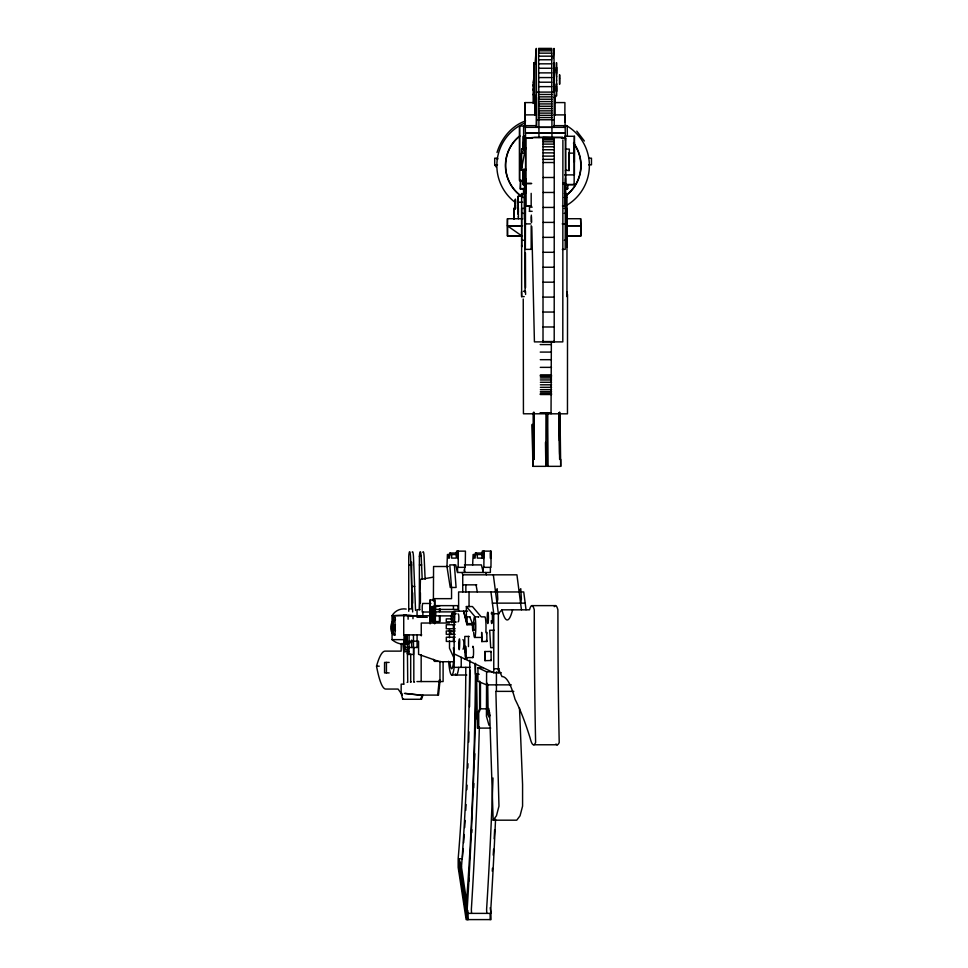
<?xml version="1.0" encoding="UTF-8"?>
<svg xmlns="http://www.w3.org/2000/svg" width="968" height="968" viewBox="0 0 968 968"><rect width="100%" height="100%" fill="white"/><g stroke="black" fill="none" stroke-linecap="round" stroke-linejoin="round"><path stroke-width="1.45" d="M514.141 218.804L514.081 207.975L514.117 214.969L514.081 210.794L514.117 213.613M515.412 206.16L515.412 204.696M518.364 218.804L518.376 216.626M533.162 94.223L533.186 103.479M533.755 78.553L533.719 73.967M533.949 84.773L533.925 80.175M534.602 95.614L534.602 102.596M538.946 137.468L538.631 48.4L551.663 48.4L551.966 137.468M554.168 341.159L554.204 341.885L554.253 137.662L543.036 137.347L543.012 341.885L542.975 341.159M551.082 413.13L539.878 413.13L551.022 413.034L551.034 413.784L551.361 341.595M556.6 84.773L556.576 80.175M566.824 291.707L566.946 296.644L566.982 225.726L580.921 225.726L580.921 235.817L580.643 218.72L567.042 218.72M515.339 201.876L515.339 206.16M515.399 205.797L515.399 208.689M515.339 203.607L515.375 199.057L515.399 202.59M518.255 212.028L518.158 196.262L522.696 196.238M523.204 148.479L523.301 136.319L524.789 136.282L524.825 148.927M524.511 148.479L524.789 136.282M533.186 94.888L533.174 88.947M533.344 412.562L533.888 459.413L532.848 459.413L532.267 424.299L532.836 466.346L545.855 466.346L545.891 452.492A708.467 4.949 -90 0 0 545.964 413.046M533.525 412.586L533.489 428.558L533.441 424.831M533.719 412.683L533.646 440.706L533.61 437.512M533.888 459.413L533.876 412.102M547.138 412.562L547.682 466.346L560.702 466.346L560.714 459.413L559.673 459.413L559.093 424.299M559.117 412.562L559.274 428.558M559.31 412.586L559.431 440.706M559.504 412.683L559.613 454.391M559.673 459.413L559.661 412.102M565.433 178.475L565.203 249.369L562.347 249.369M422.931 695.133L421.552 699.283L402.749 699.283L401.151 693.403L401.175 684.146L403.898 684.146M461.204 667.351L461.252 657.284M465.802 667.351L465.765 675.349A337.445 37.026 -90 0 1 458.166 858.749L458.166 867.364L466.14 919.6L491.03 919.6L490.788 909.339A706.894 77.573 -90 0 0 495.555 819.194M469.964 670.013L469.94 675.349A337.445 37.026 90 0 1 469.553 706.773M523.252 148.455L523.434 142.223L524.753 142.223L524.753 148.165M524.559 148.455L524.753 142.223M525.588 178.475L525.358 249.369L531.093 249.369M531.19 225.75L531.166 249.345M533.199 90.254L533.199 84.276M533.755 75.419L533.743 70.035M533.913 83.308L533.828 91.585L533.767 87.435M556.406 75.419L556.394 70.035M556.576 83.308L556.491 91.585L556.431 87.435M564.828 122.174L564.913 102.584L555.148 102.584M433.398 601.055L433.567 566.51L448.317 566.51M515.399 206.813L515.375 208.786L515.351 207.684M518.279 213.613L518.316 210.794L518.364 214.436M518.134 200.521L518.195 199.057L518.17 199.819M524.499 208.398L521.607 208.422L521.691 246.961L521.631 245.207M523.603 148.104L523.603 125.985L524.958 125.707L525.067 102.584L525.382 133.209L565.385 133.173L525.539 133.173L525.576 193.322L524.487 193.552L525.079 292.324M533.767 72.564L533.84 62.63L533.913 73.955M533.9 86.176L533.828 96.11L533.755 84.773M554.095 91.984L553.999 62.908M556.418 72.564L556.503 62.63L556.564 73.955M556.564 86.176L556.479 96.11L556.418 84.773M564.223 213.347L567.103 213.311L567.006 246.961L566.946 245.207M533.223 86.14L533.864 76.012L533.949 80.477M487.727 684.182L488.066 708.83L489.639 712.642L493.16 820.186L516.755 820.186L520.058 815.782L522.575 806.138L522.575 784.504L519.489 707.971M515.351 201.707L515.375 200.473L515.387 201.707M518.207 208.362L518.158 207.515M524.511 153.041L521.437 153.125A128.26 0.895 -90 0 0 521.087 165.794C518.606 170.126 526.774 173.405 525.588 168.892A28.725 8.216 90 0 1 521.583 170.162L521.631 149.084L525.588 147.826L525.576 149.084L521.631 149.084M523.24 299.015L523.434 413.784L567.466 413.82L567.526 294.441M531.214 222.035L531.335 215.114M532.836 466.346L532.848 459.413M547.682 466.346L547.707 452.492A708.467 4.949 -90 0 0 547.791 413.046M533.779 70.156L533.84 67.155L533.9 71.305M556.431 70.156L556.503 67.155L556.552 71.305M533.247 82.788L533.864 78.892M564.634 136.282L574.399 136.282L574.411 162.128M518.279 209.003L518.316 207.975L518.352 210.588M458.166 567.345L458.336 551.131M483.855 567.345L484.024 551.131M565.397 170.719C564.961 169.194 570.358 171.578 569.245 170.162L569.329 149.084L565.421 149.084M511.298 684.86L486.601 684.86L477.938 681.315L477.938 667.714L486.601 671.828L486.432 716.211L488.973 725.226M472.626 624.759L466.951 624.759L467.181 616.858M522.563 218.72L507.462 218.72L507.413 223.971L507.413 235.877L522.514 235.877M439.242 680.177L437.669 695.097M440.089 680.177L438.504 695.097L419.701 695.097L404.358 693.403M419.495 609.707L420.439 579.396L433.507 577.122M535.026 64.033L536.296 48.4L536.453 92.105A88.911 0.617 90 0 0 536.562 119.766L536.453 127.34L536.453 97.405L534.832 97.465L534.832 114.914L534.832 97.465M553.188 58.346L553.999 48.4L554.156 92.105A88.911 0.617 -90 0 0 554.277 119.766L554.156 127.34M532.751 138.243L525.588 138.243L534.445 137.347L562.832 137.347M536.284 62.908L536.296 96.11L536.272 95.251M404.043 634.887L404.043 649.806L407.988 649.806M474.259 623.67C475.373 619.568 475.373 633.713 474.259 629.611M486.444 633.689L486.807 632.334L486.928 641.421L481.786 641.578L481.665 632.491L481.786 641.578M422.096 695.133L420.717 699.283M521.546 168.807L525.588 147.826L521.631 153.041M496.995 603.137L497.794 599.216L497.165 588.677L495.543 591.956L458.602 591.956L458.651 611.147M520.59 603.137L521.389 599.216L520.772 588.677L519.15 591.956L497.02 591.956M455.48 613.869L455.734 613.252L455.976 613.869M455.976 621.88L455.734 622.497L455.48 621.88M458.021 613.869C459.171 612.804 459.171 622.944 458.021 621.88M462.91 639.63C464.192 639.001 464.192 647.931 463.055 649.25M490.788 652.033L491.042 651.416L491.175 660.503L484.992 660.66L484.859 651.573L491.042 651.416M497.02 152.496C501.315 138.484 511.515 125.767 525.624 120.903M480.455 682.513L480.455 708.83L478.736 712.98L478.736 728.105M520.348 189.014L520.578 180.532L520.348 189.014L524.511 188.518L524.571 169.533M565.046 189.014L567.478 189.014L567.708 184.561M493.16 820.186L496.463 815.782L498.968 806.138L495.882 691.37L513.79 691.37M484.992 660.66L484.992 651.416M498.363 672.76L498.363 613.712L501.932 609.828L529.52 609.828A58.37 6.401 90 0 1 534.288 609.828A661.519 72.588 90 0 0 535.619 742.492A76.484 8.397 -90 0 1 530.149 738.124A1107.973 121.581 90 0 0 515.036 699.271A315.241 34.594 90 0 0 501.969 676.596L498.363 668.755M536.453 92.105L554.216 92.093M555.148 97.465L555.148 114.914M525.225 114.889L536.453 114.853M536.562 119.766L554.349 119.754M564.913 114.914L565.421 140.324M519.562 126.022L519.562 180.58L519.562 126.022L525.551 126.022M567.224 126.022L567.357 136.306M562.565 138.243L565.627 138.194L565.627 183.509L562.698 183.521M574.399 136.282L574.133 160.785M569.281 153.041L569.111 153.077A128.26 0.895 -90 0 0 568.736 165.794L568.736 170.271A147.547 1.028 90 0 1 569.245 170.162M523.434 174.906L524.801 174.893L524.801 169.218M520.348 180.58L524.22 180.532L524.172 169.908M523.204 184.598L524.571 184.598L523.204 184.598L523.204 169.715M525.297 185.566L525.455 205.978L531.178 205.978L531.178 193.346M523.47 188.687L523.603 194.653M524.232 296.644L521.631 296.644L521.643 193.576L521.667 197.411L524.402 197.411L524.523 213.311L521.643 213.347M564.356 184.598L574.181 184.598L564.417 184.598M525.455 205.978L531.444 205.918M566.921 197.424L564.187 197.424M529.339 211.351L532.17 211.314M562.432 205.978L565.566 205.918L565.433 138.243M524.487 219.579L524.438 213.335M567.103 213.311L566.921 208.422L564.187 208.422M507.413 235.877L521.667 235.817L507.413 225.798L507.462 218.72M564.417 193.576L566.982 193.564L566.982 225.726M580.921 225.726L580.643 218.72M496.112 164.935L495.471 165.008L497.165 164.79M531.65 183.484L525.781 183.509L531.444 183.521M538.668 49.211L551.687 49.211M538.704 50.808L551.724 50.808M538.728 53.155L551.748 53.155M538.752 56.168L551.772 56.168M538.777 59.762L551.796 59.762M538.789 63.828L551.808 63.828M538.801 68.244L551.821 68.244M538.813 72.878L551.833 72.878M538.813 77.573L551.833 77.573M538.801 82.207L551.821 82.207M538.789 86.636L551.808 86.636M538.849 94.477L551.881 94.477M538.861 96.86L551.881 96.86M553.841 97.465L555.463 97.405M538.861 99.232L551.881 99.232M538.861 101.579L551.881 101.579M524.995 102.596L536.127 102.584M538.874 103.927L551.893 103.927M538.874 106.25L551.893 106.25M538.874 108.561L551.893 108.561M538.886 110.848L551.905 110.848M538.886 113.111L551.905 113.111M553.999 114.889L565.07 114.889M538.898 115.349L551.917 115.349M538.898 117.576L551.917 117.576M525.225 125.646L536.296 125.646M553.999 125.646L565.07 125.646M564.223 126.022L567.357 125.985M536.647 127.304L554.349 127.304M525.382 127.34L565.227 127.34M534.421 137.589L562.807 137.589M543.084 138.533L554.277 138.533M543.096 139.924L554.301 139.924M543.121 141.8L554.313 141.8M543.133 144.111L554.337 144.111M543.145 146.785L554.349 146.785M543.157 149.725L554.361 149.725M543.169 152.871L554.361 152.871M568.869 153.138L574.447 153.138M543.169 156.114L554.361 156.114M497.516 158.195L494.696 158.195L494.696 164.838L496.269 167.125M588.653 158.195L591.472 158.195L591.472 164.838L588.653 164.838M543.169 159.369L554.361 159.369M543.157 162.527L554.361 162.527M494.696 164.838L497.516 164.838M564.598 174.906L574.411 174.893L574.363 142.223L574.133 184.598M543.145 177.495L554.349 177.495M519.707 180.544L524.22 180.532M520.578 188.578L524.22 188.578M565.276 188.578L567.708 188.578M543.133 192.463L554.337 192.463M521.522 193.6L525.467 193.564M518.267 196.238L518.267 202.203L522.696 202.203M562.698 205.918L565.566 205.918M532.17 207.152L529.496 207.152L529.496 211.314M543.121 207.43L554.325 207.43M543.109 222.398L554.313 222.398M525.237 223.898L530.96 223.898M562.214 223.898L565.082 223.898M522.611 225.774L507.51 225.774L507.571 235.841M566.837 225.762L580.764 225.762M566.982 235.817L580.921 235.817M566.824 235.841L580.752 235.841M543.096 237.354L554.301 237.354M521.788 240.294L524.523 240.294M564.368 240.294L567.103 240.294M543.084 252.297L554.289 252.297M543.072 267.241L554.277 267.241M543.06 282.184L554.265 282.184M523.41 291.308L525.491 291.308L525.6 294.441M543.048 297.115L554.253 297.115M543.036 312.047L554.24 312.047M543.024 326.978L554.228 326.978M542.987 341.547L554.192 341.547M540.18 344.572L551.373 344.572M540.217 352.086L551.409 352.086M540.253 359.685L551.445 359.685M540.277 367.356L551.482 367.356M540.313 375.124L551.506 375.124M540.326 375.451L551.53 375.451M540.35 376.407L551.542 376.407M540.362 377.956L551.554 377.956M540.374 379.952L551.566 379.952M540.374 382.299L551.578 382.299M540.374 384.804L551.578 384.804M540.374 387.321L551.578 387.321M540.374 389.656L551.566 389.656M540.362 391.665L551.554 391.665M540.35 393.214L551.542 393.214M540.326 394.182L551.53 394.182M540.313 394.521L551.506 394.521M457.44 553.018L449.672 553.018L449.442 558.1L448.269 558.1L448.269 554.531M483.129 553.018L475.361 553.018L475.131 558.1L473.957 558.1L473.957 554.531M456.013 554.531L447.422 554.531L446.95 566.51L450.241 587.479L456.085 587.479L454.391 564.901M483.129 554.531L473.11 554.531L472.638 565.106M419.386 608.872L419.386 556.334L421.189 556.334L422.205 579.275M482.996 558.1L477.321 558.1L477.321 554.531M464.434 564.901L481.411 564.901L483.262 572.487L483.262 567.345L490.957 567.345L491.127 551.131L482.245 551.131L482.245 553.018M408.738 564.973L411.666 564.973M419.386 564.973L421.709 564.973M451.487 587.479L449.805 564.901L455.722 564.901L457.574 572.487L490.365 572.487L490.365 567.345M462.172 572.487L462.74 574.823L516.936 574.823L521.449 609.755M462.74 584.841L476.764 584.841M411.799 586.426L414.727 586.426M519.683 591.956L523.736 591.956L526.035 609.755M433.398 598.66L451.548 598.66L451.548 586.959M492.397 603.137L525.188 603.137M430.869 603.463L422.677 603.463L422.217 606.137L422.217 612.018L430.228 612.018M531.904 605.629L555.511 605.629M439.956 605.835L434.85 605.835L434.85 621.589M438.008 606.404L432.902 606.404L432.902 621.529M470.024 616.858L466.37 616.858L466.37 606.537L472.432 606.537L481.193 616.858L484.883 616.858A10.297 1.125 -90 0 1 485.851 632.31M408.738 608.872L411.666 608.872L411.666 562.093M420.003 609.707L417.051 609.707L417.051 617.269L427.287 617.269M467.677 611.147L454.053 611.147L454.065 614.099M455.069 611.885L435.697 611.885L435.697 615.878L452.104 615.878M490.957 591.956L493.765 613.712L499.198 613.712M406.645 614.958L392.052 615.696L392.052 639.642A17.835 17.727 -90 0 0 401.708 644.035M420.439 615.696L392.052 615.696A13.746 13.661 -90 0 1 406.221 609.078M430.167 615.769L408.581 615.769L403.729 614.958L403.729 634.887L421.721 634.887M451.971 618.879L446.26 618.879L446.26 621.819L451.971 621.819M449.503 623.029L421.249 623.029L421.249 635.843M472.868 623.586L466.999 623.586L463.611 611.147L466.951 624.759M455.141 624.747L446.26 624.747L446.26 628.74L455.141 628.74M494.2 630.253L489.687 630.253L490.703 647.689L493.305 647.689L493.305 630.253M455.141 630.979L446.26 630.979L446.26 634.342L455.141 634.342M469.178 636.436L464.785 636.436L464.785 652.408M455.19 637.222L446.321 637.222L446.321 641.421L455.19 641.421M474.647 637.452L481.955 637.452M392.052 639.642L403.729 639.642A17.835 17.727 -90 0 0 405.411 640.985M409.077 641.191L417.946 641.191M411.69 642.667L405.035 642.667L404.043 641.481M408.145 644.168L403.729 644.168L403.729 639.642M405.035 647.495L417.462 647.495M404.527 651.706L408.665 651.706M407.092 653.727L407.734 653.727M407.831 654.428L413.505 654.428L413.457 634.887M465.632 657.587L472.941 657.587M464.422 658.797L467.145 658.797M440.319 661.374L434.402 661.374L433.458 659.389M439.532 661.725L454.367 661.725L454.028 658.083L449.503 648.245L449.503 640.828M389.148 662.415L384.562 662.415L384.562 672.917L389.148 672.917M401.151 693.403L398.078 689.059L385.833 689.059A168.759 18.513 -90 0 1 376.528 666.178L379.238 666.178M448.607 661.313A36.203 3.969 90 0 0 454.161 667.351L470.279 667.351M477.938 667.714L483.165 667.714M493.765 668.755L499.198 668.755M486.601 671.828L491.817 671.828M454.077 621.468L454.161 653.908L493.765 672.76L501.327 672.76M479.172 674.273L475.433 674.273L475.022 663.83M451.766 675.023L466.745 675.023M416.942 681.557L443.102 681.557L443.102 662.148M410.396 681.883L411.158 681.883M407.092 682.307L407.734 682.307L407.25 634.887M413.832 682.174L414.522 682.174M480.455 708.83L486.71 708.83M490.703 728.105L477.393 728.105L476.583 674.418M533.779 744.767L557.374 744.767M462.341 858.749L459.001 858.749L459.001 867.364L466.975 919.6M561.428 138.182L565.627 138.194M562.832 183.496L565.627 183.509M405.193 693.403L420.548 695.097M496.402 158.691L497.951 158.897M409.319 615.164L412.961 615.769L412.961 618.709M438.371 661.313L418.575 654.332L418.575 641.227M403.596 699.283L403.003 698.594M466.37 606.537L475.131 616.858L478.821 616.858A10.297 1.125 -90 0 0 478.531 617.209M486.807 641.578L486.444 640.223M491.042 660.66L490.788 660.043M576.783 131.128L584.37 141.001M490.026 715.703L488.804 712.98L488.804 708.515M488.973 717.07L487.134 712.98L487.134 683.214M469.722 616.858L473.086 625.098M467.108 904.814L461.482 866.941L459.001 858.749L467.108 913.381L490.957 913.381L490.231 907.669M485.767 572.487L486.335 574.823M464.059 569.958L464.676 572.487L464.676 567.345M476.05 584.841L477.309 591.956M493.329 574.823L498.363 613.712M395.416 630.737L395.017 627.675A11.87 11.797 -90 0 1 395.416 624.602M401.986 693.403L402.216 695.133M467.834 910.525L468.27 919.6M467.435 919.6L466.274 904.814A459.873 50.469 -90 0 0 475.53 663.346M531.456 216.626L531.662 222.216M490.268 552.619L490.534 558.536L490.74 551.131M483.105 551.131L483.431 558.536L483.637 551.131M457.416 551.131L457.743 558.536L457.949 551.131M486.783 913.381L486.601 909.339A706.894 77.573 90 0 0 493.014 777.994M471.537 913.381L471.356 909.339A706.894 77.573 -90 0 0 479.366 726.859M467.35 913.381L467.181 909.339A706.894 77.573 90 0 0 476.389 673.934M425.134 579.275L424.105 556.334A9.571 1.053 -90 0 0 422.859 552.268M415.55 610.445L413.457 556.334A9.571 1.053 -90 0 0 412.211 552.268M412.671 611.945L410.541 556.334A9.571 1.053 -90 0 0 408.738 556.334L408.738 611.304M531.783 226.536L534.421 341.885L562.807 341.885L562.892 139.924M521.51 291.707L521.631 296.644M560.702 466.346L560.133 424.299L560.109 430.47M545.468 442.424L545.855 466.346M518.267 202.203L518.364 212.379M533.779 450.556L533.84 454.391M490.123 913.381L490.195 919.6M518.328 211.544L518.146 214.025M525.551 287.653L525.43 252.866M515.351 206.813L515.339 208.689M518.134 212.524L518.122 208.277M556.6 71.959L556.576 76.992M556.382 84.01L556.382 86.781M555.172 95.372L555.16 99.232M555.184 98.095L555.172 101.083M536.03 95.372L536.042 98.095M534.602 95.372L534.59 99.232M534.602 98.095L534.59 101.083M533.937 71.959L533.925 76.992M533.755 81.748L533.731 86.781M523.482 136.282L523.506 148.927M515.399 201.876L515.399 203.607M515.339 207.515L515.412 203.244M556.612 76.109L556.612 80.477M555.184 100.273L555.172 103.007M534.614 100.273L534.59 103.007M533.719 78.263L533.719 82.631M518.388 214.255L518.388 217.122M514.141 214.436L514.02 218.417M567.478 184.803L567.478 189.014M565.3 205.978L565.3 185.529L565.143 197.291M525.781 138.194L525.721 205.918M523.99 170.356L523.99 180.58M523.494 169.218L523.627 181.548M523.434 142.223L523.434 148.165M523.252 169.533L523.252 184.598M496.415 671.828L496.415 691.37M493.765 613.712L493.765 672.76M481.955 553.018L481.955 558.1M479.62 681.048L479.62 708.83L477.902 712.98L477.902 728.105M476.026 553.018L476.026 554.531M469.044 591.956L469.044 606.718M468.476 636.436L468.476 646.6M465.862 584.841L465.862 591.956M462.74 574.823L462.74 591.956M457.574 572.487L457.574 567.345L465.269 567.345L465.439 551.131L456.557 551.131L456.557 553.018M456.267 553.018L456.267 558.1L451.632 558.1L451.632 554.531M454.161 667.351L454.161 653.908A24.769 2.723 -90 0 1 449.769 661.725M453.435 605.641L453.435 609.429M453.423 611.885L453.423 614.547M453.399 624.747L453.399 628.74M453.399 630.979L453.399 634.342M453.435 637.222L453.435 641.421M450.846 630.979L450.846 634.342M450.338 553.018L450.338 554.531M449.503 628.958L449.503 637.864M439.968 662.148L439.968 681.557M439.956 608.703L439.956 611.57M439.956 615.866L439.956 621.589L431.764 621.504L431.764 606.585L432.285 621.504M439.448 608.703L439.448 611.57M439.448 615.866L439.448 621.589M435.358 605.835L435.358 621.589M434.934 605.895L434.934 599.966L429.901 599.966L429.901 623.646M434.934 620.694L434.934 623.646M434.499 599.966L434.499 605.895M434.499 620.694L434.499 623.646M434.245 621.504L434.245 606.585L433.785 621.504M433.41 606.404L433.41 621.529M430.336 599.966L430.336 623.646M422.859 612.018L422.859 617.269M421.165 654.683L421.165 681.557M420.414 592.827L420.414 603.125M417.087 634.887L417.087 647.495M413.82 647.943L413.82 681.557M412.683 592.827L412.683 603.125M411.642 640.078L411.642 647.495M410.698 654.017L410.698 682.174M409.077 634.887L409.077 654.428M408.109 614.958L408.109 619.23M405.979 634.887L405.979 642.667M405.035 634.887L405.035 649.806M403.692 684.146L403.692 651.706L402.809 643.599L401.175 643.599L401.175 651.125L385.228 651.125A216.275 23.728 -90 0 0 376.528 666.178M386.426 662.415L386.426 672.917M521.087 170.271A147.547 1.028 -90 0 1 521.498 167.694M533.985 413.046A708.467 4.949 -90 0 1 533.913 452.504M559.77 413.046A708.467 4.949 90 0 1 559.686 452.504M573.673 143.095A37.691 37.691 0 0 1 566.837 194.955M522.103 196.637A37.691 37.691 0 0 1 519.828 136.016M573.455 143.143A37.691 37.691 0 0 1 566.631 194.992M521.897 196.673A37.691 37.691 0 0 1 519.61 136.052M566.244 125.453A46.27 46.27 0 0 1 566.244 205.591M514.952 202.239A46.27 46.27 0 0 1 525.406 122.779M394.823 635.298A11.87 11.797 -90 0 1 395.513 619.278M419.386 556.334A9.571 1.053 -90 0 1 421.189 556.334M494.636 829.685A459.873 50.469 90 0 1 494.164 838.748M493.595 849.214A459.873 50.469 90 0 1 493.244 855.131M492.446 868.272A459.873 50.469 90 0 1 492.264 871.164M554.289 606.682A58.37 6.401 -90 0 1 557.895 609.828A661.519 72.588 -90 0 0 559.214 742.492A76.484 8.397 90 0 1 555.983 744.005M469.843 660.224A456.581 50.106 90 0 1 461.482 866.941M475.784 712.266A459.873 50.469 -90 0 1 475.651 719.405M474.828 753.757A459.873 50.469 -90 0 1 474.659 759.747M473.86 783.511A459.873 50.469 -90 0 1 473.703 787.916M471.864 829.685A459.873 50.469 -90 0 1 471.719 832.71M469.032 878.327A459.873 50.469 -90 0 1 468.839 881.17M468.996 731.881A337.445 37.026 90 0 1 468.706 742.105M467.967 763.691A337.445 37.026 90 0 1 467.81 767.951M467.06 785.157A337.445 37.026 90 0 1 466.842 789.67M466.08 804.541A337.445 37.026 90 0 1 465.741 810.385M465.136 820.465A337.445 37.026 90 0 1 464.676 827.555M464.204 834.537A337.445 37.026 90 0 1 463.611 842.765M463.164 848.573A337.445 37.026 90 0 1 462.462 857.309M491.345 613.857A5.675 0.617 -90 0 1 492.264 614.22A5.675 0.617 -90 0 1 492.143 622.521A5.675 0.617 -90 0 1 491.248 620.706M392.342 633.604A11.87 11.797 -90 0 1 392.342 621.734M472.626 646.999A5.675 0.617 -90 0 1 473.558 651.912A5.675 0.617 -90 0 1 472.626 656.824M473.667 622.013A10.297 1.125 -90 0 1 475.373 619.266A10.297 1.125 -90 0 1 475.373 635.044A10.297 1.125 -90 0 1 473.667 632.31M454.391 655.929A66.768 7.333 90 0 1 453.375 647.81M458.759 667.351A36.203 3.969 -90 0 1 455.335 673.897M512.556 609.828A121.121 13.286 90 0 1 501.932 609.828M559.589 78.19C559.625 97.248 559.661 64.469 559.589 78.19M514.117 217.885L514.117 219.252L514.044 217.885M451.269 616.676C451.814 635.565 453.024 603.064 451.269 616.676M453.81 616.676C454.355 635.565 455.565 603.064 453.81 616.676M458.675 642.812C459.292 664.29 460.671 627.337 458.675 642.812M472.469 625.558C472.965 642.728 474.066 613.18 472.469 625.558M518.207 209.584L518.195 210.334L518.17 209.584M507.583 225.762L521.667 225.726L507.583 225.762M458.033 605.641L435.564 605.641L435.564 609.429L458.033 609.429L458.033 605.641M395.017 617.427L393.31 617.427L393.31 634.863L395.017 634.863L395.017 617.427M488.356 620.706A5.675 0.617 -90 0 0 487.811 612.199A5.675 0.617 -90 0 0 487.279 620.706A5.675 0.617 -90 0 0 488.356 620.706M466.068 655.917A5.675 0.617 -90 0 0 465.789 646.43A5.675 0.617 -90 0 0 465.027 653.376A5.675 0.617 -90 0 0 466.068 655.917"/></g></svg>
